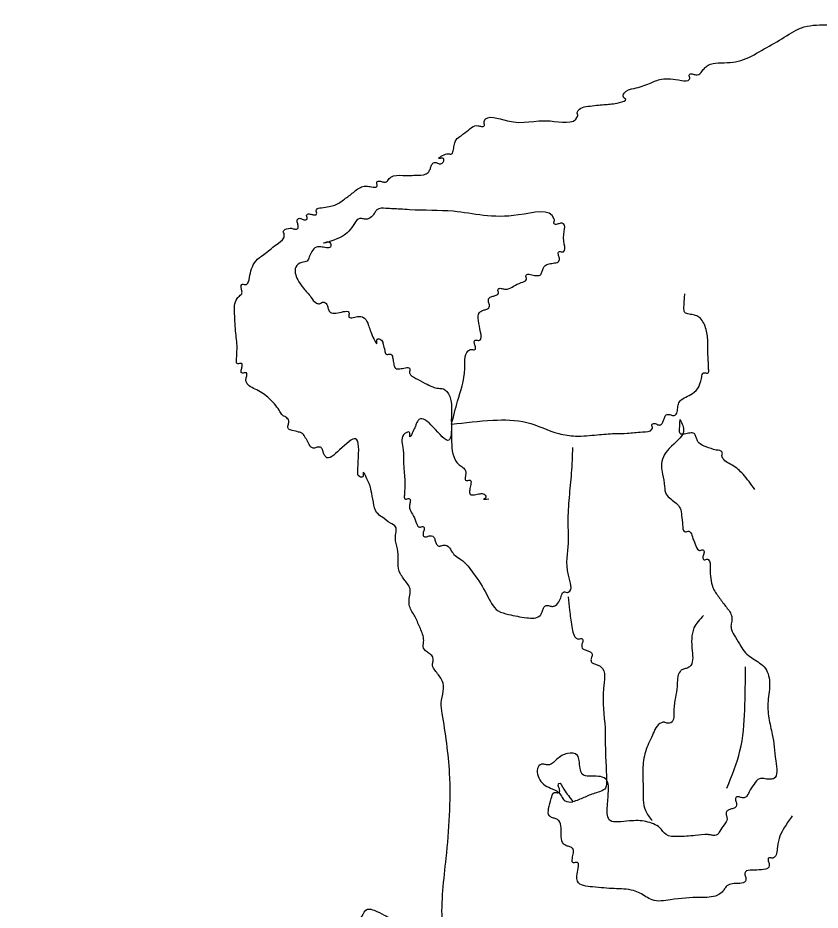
# Model space of a CAD drawing. Extents: x 29.9 to 52.7, y 64.6 to 85.9.
# Drawn here: x 31.66 to 41.99, y 74.36 to 85.86 of the extents above; entities that cross this region are included whole.
import ezdxf

# ---------------------------------------------------------------- set-up
doc = ezdxf.new("R2010")
doc.units = 0
doc.layers.add('Silkscreen_Lines', color=7, linetype='CONTINUOUS')

msp = doc.modelspace()

# ---------------------------------------------------------------- linework, layer by layer
at = {"layer": 'Silkscreen_Lines', "color": 7}
for points, knots in [([(36.04559, 80.141357), (36.052188, 80.279581), (36.064411, 80.535641), (35.825179, 80.310871), (35.650503, 80.144049), (35.600487, 80.241033), (35.588573, 80.281516), (35.571623, 80.326906), (35.522585, 80.331706), (35.486821, 80.310998), (35.429648, 80.319646), (35.402923, 80.382728), (35.367188, 80.441498), (35.334748, 80.505989), (35.26361, 80.523881), (35.207957, 80.541678), (35.139528, 80.549924), (35.134343, 80.604611), (35.154984, 80.639949), (35.147169, 80.693426), (35.100749, 80.716666), (35.052791, 80.74843), (35.005614, 80.843191), (34.901316, 80.958737), (34.755811, 81.066395), (34.610776, 81.115787), (34.592926, 81.204634), (34.612435, 81.238533), (34.613702, 81.284552), (34.582366, 81.28789), (34.565104, 81.277727), (34.53368, 81.280973), (34.535689, 81.327773), (34.55169, 81.357987), (34.553697, 81.404762), (34.522285, 81.408062), (34.504983, 81.397708), (34.469609, 81.402406), (34.480242, 81.466923), (34.478291, 81.519974), (34.489918, 81.636786), (34.461733, 81.808623), (34.453973, 82.023338), (34.445289, 82.199241), (34.501381, 82.266731), (34.525427, 82.281607), (34.550076, 82.305793), (34.546992, 82.348141), (34.532714, 82.382497), (34.534489, 82.425971), (34.56491, 82.429453), (34.582922, 82.418653), (34.631705, 82.428752), (34.64401, 82.525112), (34.666281, 82.622334), (34.719015, 82.738307), (34.851877, 82.81752), (34.961183, 82.924055), (35.082888, 82.994166), (35.09709, 83.070107), (35.063231, 83.120028), (35.135421, 83.146727), (35.186629, 83.149958), (35.223994, 83.13316), (35.272114, 83.138572), (35.273781, 83.188708), (35.255454, 83.22197), (35.257026, 83.272815), (35.3098, 83.280179), (35.338857, 83.250923), (35.387145, 83.254963), (35.389105, 83.287963), (35.377123, 83.30536), (35.385221, 83.336156), (35.428479, 83.328754), (35.461192, 83.322007), (35.504395, 83.314641), (35.512612, 83.34536), (35.500143, 83.363068), (35.505672, 83.405869), (35.586998, 83.410593), (35.660365, 83.425203), (35.769092, 83.445265), (35.866941, 83.524279), (35.983353, 83.604253), (36.072964, 83.6903), (36.169754, 83.688954), (36.221798, 83.67849), (36.286168, 83.671141), (36.291164, 83.707111), (36.280758, 83.7246), (36.284128, 83.755167), (36.327657, 83.756871), (36.361991, 83.742624), (36.40435, 83.73952), (36.428517, 83.764205), (36.443439, 83.788149), (36.498207, 83.834886), (36.638179, 83.823088), (36.785474, 83.831506), (36.933966, 83.833424), (36.971011, 83.904962), (36.983249, 83.946798), (37.000689, 83.99091), (37.050271, 84.001879), (37.083931, 83.971249), (37.137118, 83.979224), (37.165774, 84.063685), (37.029947, 84.028067), (37.158323, 84.105497), (37.207989, 84.108926), (37.227563, 84.099706), (37.263172, 84.108897), (37.273323, 84.168035), (37.278785, 84.227547), (37.305642, 84.296879), (37.380683, 84.346897), (37.458598, 84.405884), (37.525519, 84.468658), (37.590961, 84.471342), (37.626033, 84.455569), (37.669328, 84.457672), (37.672896, 84.488016), (37.661837, 84.506174), (37.691546, 84.624966), (38.1187, 84.442841), (38.383448, 84.589166), (38.838758, 84.470768), (38.875124, 84.607517), (38.863254, 84.626499), (38.882293, 84.702131), (39.047278, 84.725143), (39.233583, 84.742805), (39.349367, 84.748274), (39.525745, 84.798346), (39.444216, 84.833448), (39.480703, 84.92814), (39.624903, 84.949308), (39.783569, 85.002994), (39.93141, 85.074539), (40.079127, 85.074539), (40.181408, 85.053525), (40.306067, 85.035733), (40.316545, 85.088539), (40.305788, 85.106397), (40.309245, 85.137102), (40.353638, 85.137711), (40.387712, 85.121198), (40.439904, 85.123426), (40.472736, 85.16824), (40.505753, 85.212998), (40.570282, 85.268571), (40.690583, 85.279888), (40.830379, 85.279532), (41.027367, 85.311125), (41.241419, 85.441354), (41.499134, 85.580557), (41.752255, 85.758938), (42.113013, 85.775805), (42.495888, 85.750264), (42.78449, 85.827794), (42.952871, 85.859932), (43.013519, 85.852288), (43.165685, 85.842108), (43.388962, 85.853148), (43.549321, 85.630125), (43.607155, 85.43937), (43.754133, 85.404087), (43.827898, 85.394074), (43.912788, 85.390359), (43.921163, 85.347142), (43.90979, 85.328552), (43.921217, 85.278876), (44.013058, 85.245798), (44.107148, 85.187575), (44.193817, 85.123434), (44.279987, 85.124519), (44.331819, 85.135068), (44.397361, 85.142322), (44.400766, 85.105068), (44.388136, 85.087104), (44.403134, 85.043795), (44.480157, 85.046843), (44.55637, 85.032625), (44.625487, 85.014368), (44.677578, 84.987833), (44.711874, 84.965003), (44.763477, 84.958318), (44.752962, 84.925447), (44.748443, 84.906172), (44.757152, 84.877711), (44.80185, 84.872849), (44.831014, 84.901677), (44.878205, 84.897682), (44.882019, 84.866267), (44.870988, 84.84804), (44.894329, 84.751535), (45.224696, 84.883445), (45.490197, 84.812816), (45.739279, 84.823178), (45.837975, 84.827284)], [0, 0, 0, 0, 0.294234, 0.545068, 0.745625, 0.789509, 0.836656, 0.880541, 0.918511, 0.965493, 1.003461, 1.075113, 1.148808, 1.22046, 1.275416, 1.355825, 1.410779, 1.448748, 1.49573, 1.533699, 1.594595, 1.638818, 1.705808, 1.903273, 2.098422, 2.263828, 2.301797, 2.348779, 2.386748, 2.40573, 2.429221, 2.448205, 2.486175, 2.533156, 2.571125, 2.590107, 2.613599, 2.632585, 2.681396, 2.759221, 2.813523, 3.025458, 3.277394, 3.477847, 3.505917, 3.535154, 3.56322, 3.604033, 3.648824, 3.685621, 3.704604, 3.728095, 3.747079, 3.842167, 3.960166, 4.072541, 4.204336, 4.410464, 4.542067, 4.595475, 4.622027, 4.699893, 4.740707, 4.785498, 4.822294, 4.860264, 4.907245, 4.945214, 4.986245, 5.030071, 5.071102, 5.091114, 5.115947, 5.133048, 5.172361, 5.215041, 5.254354, 5.271455, 5.296288, 5.3163, 5.387608, 5.485574, 5.564873, 5.708701, 5.852795, 5.998429, 6.055136, 6.128393, 6.180074, 6.199058, 6.222548, 6.241533, 6.278331, 6.323122, 6.363934, 6.391999, 6.421238, 6.449308, 6.602647, 6.798033, 6.935992, 6.979877, 7.027025, 7.070909, 7.11194, 7.155766, 7.196797, 7.257365, 7.311678, 7.427034, 7.44744, 7.469836, 7.488234, 7.549008, 7.618875, 7.679647, 7.761066, 7.880606, 7.980474, 8.021286, 8.066077, 8.102873, 8.121857, 8.145348, 8.164332, 8.463628, 9.012502, 9.370509, 9.389494, 9.412984, 9.431968, 9.610015, 9.811301, 9.991845, 10.082791, 10.123008, 10.176717, 10.319714, 10.527674, 10.690793, 10.80521, 10.950651, 11.054317, 11.073301, 11.096792, 11.115776, 11.152905, 11.198463, 11.238292, 11.295098, 11.352989, 11.408852, 11.543534, 11.696699, 11.834865, 12.133735, 12.434744, 12.722324, 13.039063, 13.485884, 13.873404, 13.927492, 13.997528, 14.054457, 14.389747, 14.584217, 14.843363, 14.91327, 15.014434, 15.092168, 15.111152, 15.134643, 15.153627, 15.254412, 15.38824, 15.504542, 15.561248, 15.634506, 15.686186, 15.706199, 15.731032, 15.748132, 15.830359, 15.914178, 15.996405, 16.041182, 16.08596, 16.130739, 16.152299, 16.173858, 16.192378, 16.233409, 16.277233, 16.318263, 16.337248, 16.360738, 16.379722, 16.612724, 17.052429, 17.341, 17.341, 17.341, 17.341]), ([(37.247108, 80.621965), (37.271764, 80.723858), (37.330771, 80.9677), (37.43779, 81.24385), (37.406457, 81.563608), (37.508121, 81.588968), (37.526229, 81.57795), (37.557417, 81.581435), (37.555528, 81.628114), (37.539459, 81.658391), (37.53753, 81.705104), (37.568806, 81.708513), (37.586589, 81.697771), (37.640988, 81.708539), (37.61521, 81.840057), (37.595822, 81.932373), (37.581929, 82.05735), (37.647015, 82.087803), (37.687673, 82.100428), (37.733068, 82.117156), (37.737695, 82.166398), (37.717758, 82.201465), (37.722282, 82.250798), (37.768131, 82.26712), (37.806963, 82.281386), (37.84827, 82.293521), (37.853204, 82.325107), (37.842715, 82.342918), (37.846129, 82.373354), (37.889472, 82.375452), (37.924656, 82.359491), (37.984178, 82.362933), (38.052827, 82.40544), (38.12771, 82.44438), (38.20556, 82.46354), (38.213908, 82.505171), (38.202948, 82.523218), (38.208259, 82.559896), (38.275513, 82.549601), (38.323944, 82.537017), (38.392295, 82.53363), (38.412206, 82.584346), (38.424661, 82.625328), (38.447474, 82.673952), (38.508715, 82.691972), (38.567284, 82.698137), (38.633149, 82.711327), (38.638647, 82.767582), (38.620416, 82.8003), (38.618936, 82.846499), (38.650178, 82.849962), (38.667892, 82.839245), (38.719129, 82.848976), (38.686275, 82.982928), (38.689262, 83.068765), (38.717458, 83.206874), (38.64574, 83.215292), (38.613297, 83.196711), (38.567088, 83.195364), (38.563526, 83.226466), (38.574637, 83.244655), (38.528856, 83.417581), (37.892612, 83.224243), (37.380622, 83.392037), (36.852764, 83.372087), (36.562088, 83.396769), (36.429922, 83.398317), (36.294513, 83.411001), (36.25683, 83.345219), (36.22406, 83.299549), (36.178341, 83.262794), (36.122914, 83.260366), (36.084711, 83.278728), (36.020256, 83.26116), (35.981697, 83.174911), (35.901975, 83.085084), (35.8071, 83.012114), (35.505095, 82.920307), (35.690512, 82.993897), (35.700106, 82.890762), (35.622437, 82.896718), (35.569181, 82.906906), (35.493141, 82.91317), (35.442441, 82.849594), (35.41623, 82.786077), (35.391377, 82.711732), (35.305869, 82.711671), (35.203434, 82.637492), (35.255092, 82.485644), (35.338912, 82.369776), (35.428857, 82.276417), (35.48058, 82.189082), (35.547678, 82.167244), (35.581647, 82.200026), (35.631188, 82.188559), (35.648476, 82.144338), (35.661402, 82.103528), (35.68478, 82.048111), (35.771939, 82.054837), (35.835125, 82.069865), (35.923733, 82.085275), (35.930888, 82.042668), (35.920087, 82.024946), (35.925375, 81.988198), (35.992293, 81.998104), (36.042627, 82.013038), (36.126743, 82.008782), (36.166255, 81.930495), (36.195422, 81.84199), (36.217426, 81.775099), (36.301311, 81.607168), (36.269428, 81.742396), (36.358732, 81.70901), (36.364795, 81.64228), (36.387641, 81.587768), (36.391056, 81.523536), (36.427066, 81.51767), (36.445185, 81.528581), (36.482653, 81.522041), (36.491659, 81.460161), (36.499698, 81.40508), (36.515558, 81.332454), (36.590779, 81.335223), (36.639737, 81.348266), (36.705243, 81.358086), (36.712961, 81.322947), (36.703885, 81.304327), (36.707241, 81.252859), (36.799765, 81.206175), (36.896982, 81.153631), (36.994091, 81.104336), (37.073772, 81.081367), (37.141908, 81.085724), (37.252495, 80.988602), (37.240128, 80.735837), (37.247331, 80.450117), (37.250162, 80.201769), (37.344542, 80.096351), (37.393917, 80.068834), (37.431971, 80.0281), (37.429921, 79.979292), (37.422176, 79.943422), (37.416847, 79.901571), (37.447337, 79.893373), (37.464692, 79.905595), (37.503053, 79.902248), (37.492473, 79.833125), (37.48055, 79.787357), (37.47514, 79.708366), (37.552858, 79.713769), (37.604955, 79.727242), (37.670954, 79.735321), (37.702572, 79.669133), (37.630237, 79.65269), (37.686922, 79.657377), (37.727715, 79.660749)], [0, 0, 0, 0, 0.308971, 0.739413, 0.991278, 1.010261, 1.033753, 1.052739, 1.090708, 1.137689, 1.175658, 1.194641, 1.218133, 1.237119, 1.344751, 1.494011, 1.601644, 1.645528, 1.692675, 1.736559, 1.774528, 1.82151, 1.859479, 1.903364, 1.950512, 1.994396, 2.013381, 2.036871, 2.055855, 2.092653, 2.137445, 2.178257, 2.263197, 2.372616, 2.447205, 2.466189, 2.489679, 2.508664, 2.56248, 2.637111, 2.690927, 2.734812, 2.78196, 2.825844, 2.886616, 2.956484, 3.017258, 3.055226, 3.102208, 3.140177, 3.15916, 3.182652, 3.201637, 3.298886, 3.465851, 3.563099, 3.601069, 3.648051, 3.68602, 3.705004, 3.728494, 3.747479, 4.210652, 5.053104, 5.614553, 5.738272, 5.921154, 6.036786, 6.085903, 6.134653, 6.20901, 6.249822, 6.294613, 6.331409, 6.435728, 6.558246, 6.674589, 6.887392, 6.96259, 7.023462, 7.075142, 7.1484, 7.205107, 7.286522, 7.36306, 7.424842, 7.493129, 7.59251, 7.755791, 7.885938, 8.037883, 8.141169, 8.1822, 8.226025, 8.267054, 8.310939, 8.358086, 8.401971, 8.473727, 8.573234, 8.644989, 8.663974, 8.687464, 8.706448, 8.760265, 8.834895, 8.888712, 8.99017, 9.066805, 9.160109, 9.275465, 9.329777, 9.390348, 9.445303, 9.525713, 9.580667, 9.599649, 9.623141, 9.642127, 9.7029, 9.772767, 9.833539, 9.887355, 9.961984, 10.0158, 10.034199, 10.056594, 10.077, 10.181398, 10.319527, 10.42993, 10.502304, 10.567983, 10.624465, 10.916114, 11.239412, 11.537462, 11.594184, 11.653583, 11.708696, 11.748807, 11.790807, 11.829776, 11.846883, 11.871713, 11.891723, 11.94554, 12.02017, 12.073986, 12.127803, 12.202433, 12.256247, 12.309741, 12.336626, 12.405638, 12.405638, 12.405638, 12.405638]), ([(37.247108, 80.621965), (37.422673, 80.643215), (37.743241, 80.682014), (38.223675, 80.679671), (38.553134, 80.504286), (38.864644, 80.459516), (39.106313, 80.485249), (39.325543, 80.50444), (39.525138, 80.501168), (39.667316, 80.528026), (39.822529, 80.521373), (39.836036, 80.582685), (39.82513, 80.60087), (39.828946, 80.632263), (39.875824, 80.636551), (39.906427, 80.606425), (39.95688, 80.617173), (39.973769, 80.661706), (39.987363, 80.702003), (40.003855, 80.747474), (40.053141, 80.752136), (40.088246, 80.731962), (40.143842, 80.738001), (40.157523, 80.803439), (40.16254, 80.86306), (40.189253, 80.936092), (40.268532, 80.972923), (40.355355, 81.019027), (40.429418, 81.081289), (40.452194, 81.16479), (40.469567, 81.220688), (40.476362, 81.282313), (40.512269, 81.288215), (40.529997, 81.277488), (40.565238, 81.282301), (40.554724, 81.346742), (40.556437, 81.399834), (40.545398, 81.522149), (40.556036, 81.674903), (40.528409, 81.86097), (40.466652, 81.993142), (40.372526, 82.032744), (40.311632, 82.036019), (40.237698, 82.055843), (40.241024, 82.144675), (40.244681, 82.22031), (40.249072, 82.279399), (40.250906, 82.304093)], [0, 0, 0, 0, 0.532473, 0.972251, 1.409216, 1.625882, 1.906874, 2.133386, 2.291732, 2.489452, 2.620724, 2.639708, 2.663199, 2.682183, 2.723214, 2.76704, 2.808071, 2.851955, 2.899103, 2.942988, 2.980957, 3.027939, 3.065908, 3.126681, 3.196548, 3.25732, 3.345612, 3.443287, 3.559946, 3.618453, 3.695292, 3.750329, 3.769312, 3.792804, 3.81179, 3.8606, 3.938426, 3.992727, 4.221016, 4.39807, 4.56107, 4.621842, 4.69171, 4.752483, 4.817874, 4.92036, 4.993937, 4.993937, 4.993937, 4.993937]), ([(37.247108, 80.621965), (37.244278, 80.528536), (37.237784, 80.314129), (37.031804, 80.575649), (36.857433, 80.734822), (36.798992, 80.647228), (36.78429, 80.603501), (36.762797, 80.551036), (36.691594, 80.404473), (36.721406, 80.541521), (36.579819, 80.478935), (36.639529, 80.28059), (36.619252, 80.069839), (36.652576, 79.890804), (36.640968, 79.777777), (36.64298, 79.724717), (36.632353, 79.660208), (36.667697, 79.655499), (36.685097, 79.665886), (36.715647, 79.662497), (36.717692, 79.619143), (36.70175, 79.583964), (36.705185, 79.524439), (36.747696, 79.455785), (36.786652, 79.380934), (36.805769, 79.303012), (36.84745, 79.294749), (36.865361, 79.305475), (36.896577, 79.302046), (36.89489, 79.255551), (36.877755, 79.224226), (36.878883, 79.17235), (36.930319, 79.17092), (36.964003, 79.189938), (37.013629, 79.185587), (37.030026, 79.139884), (37.043633, 79.100223), (37.060178, 79.054649), (37.109254, 79.049823), (37.145241, 79.070829), (37.207212, 79.05988), (37.23948, 78.993123), (37.291301, 78.925232), (37.412956, 78.859162), (37.547875, 78.679793), (37.69427, 78.460035), (37.797635, 78.216235), (38.016259, 78.16315), (38.180342, 78.129593), (38.368899, 78.114759), (38.412927, 78.197735), (38.42503, 78.239324), (38.44202, 78.283159), (38.488483, 78.291559), (38.525566, 78.274561), (38.584938, 78.275066), (38.63045, 78.334861), (38.65942, 78.396141), (38.672335, 78.45778), (38.709759, 78.464835), (38.728292, 78.453396), (38.819711, 78.47564), (38.696343, 78.785133), (38.764816, 79.033617), (38.742502, 79.379357), (38.761808, 79.677894), (38.798114, 79.997826), (38.805372, 80.212037), (38.809083, 80.321586)], [0, 0, 0, 0, 0.207622, 0.476461, 0.678364, 0.722755, 0.764643, 0.813549, 0.928904, 0.983217, 1.043788, 1.224345, 1.506897, 1.70778, 1.762081, 1.839907, 1.888718, 1.907701, 1.931194, 1.950178, 1.986976, 2.031767, 2.072579, 2.15752, 2.266941, 2.341529, 2.360511, 2.384003, 2.402989, 2.440958, 2.48794, 2.525909, 2.563878, 2.61086, 2.648829, 2.692714, 2.739861, 2.783746, 2.821714, 2.868696, 2.906664, 2.994559, 3.07104, 3.163713, 3.400882, 3.726105, 3.983054, 4.122639, 4.361705, 4.53796, 4.581845, 4.628992, 4.672877, 4.709675, 4.754466, 4.795278, 4.876693, 4.953231, 5.015014, 5.033996, 5.057487, 5.076471, 5.294895, 5.707157, 5.977666, 6.297943, 6.61212, 6.940964, 6.940964, 6.940964, 6.940964]), ([(40.190833, 80.682041), (40.214983, 80.630724), (40.284844, 80.482275), (40.030476, 80.337319), (39.932698, 80.130668), (39.971426, 79.959472), (39.9891, 79.842142), (39.996835, 79.719168), (40.070639, 79.657793), (40.137845, 79.608598), (40.202553, 79.541062), (40.21007, 79.433936), (40.223199, 79.34368), (40.224686, 79.244049), (40.271727, 79.234578), (40.290198, 79.245855), (40.333019, 79.237189), (40.347984, 79.158462), (40.384528, 79.087393), (40.404498, 79.004311), (40.451951, 78.994313), (40.469928, 79.005102), (40.501152, 79.001686), (40.499252, 78.954935), (40.48316, 78.924858), (40.481288, 78.877171), (40.51393, 78.87535), (40.531822, 78.887814), (40.586237, 78.868122), (40.570522, 78.751586), (40.583709, 78.641333), (40.604515, 78.506345), (40.69031, 78.396565), (40.771446, 78.279979), (40.852286, 78.18904), (40.860878, 78.0979), (40.842421, 78.039537), (40.850299, 77.958611), (40.910336, 77.873374), (40.963408, 77.77032), (41.026505, 77.67497), (41.109895, 77.614598), (41.193846, 77.561435), (41.309269, 77.481735), (41.361392, 77.28461), (41.314791, 77.065619), (41.322944, 76.837675), (41.397908, 76.579665), (41.405527, 76.355804), (41.461964, 76.060294), (41.332343, 76.044158), (41.275947, 76.059234), (41.194153, 76.0642), (41.138289, 75.976841), (41.081045, 75.903123), (41.052228, 75.814953), (40.989663, 75.805384), (40.95525, 75.825306), (40.904092, 75.823531), (40.902474, 75.772264), (40.921555, 75.738526), (40.917172, 75.688917), (40.871543, 75.672499), (40.831602, 75.658968), (40.787373, 75.642324), (40.77902, 75.595805), (40.796192, 75.558636), (40.794889, 75.5058), (40.748119, 75.452353), (40.70807, 75.394789), (40.680163, 75.334256), (40.634243, 75.318315), (40.594024, 75.329982), (40.510585, 75.342227), (40.362579, 75.315601), (40.189798, 75.31137), (40.004941, 75.308245), (39.942889, 75.426617), (39.817082, 75.491992), (39.680805, 75.5212), (39.523671, 75.510984), (39.410393, 75.498648), (39.249158, 75.499616), (39.248915, 75.71192), (39.270802, 75.862475), (39.268953, 76.06295), (39.127243, 76.091128), (39.032641, 76.082551), (38.919478, 76.09867), (38.89986, 76.200193), (38.891739, 76.276361), (38.87497, 76.387912), (38.718934, 76.393685), (38.611726, 76.320225), (38.536651, 76.235215), (38.465784, 76.231393), (38.427863, 76.249743), (38.338482, 76.226766), (38.348918, 76.025919), (38.493704, 75.940777), (38.626814, 75.894893), (38.667265, 75.818854), (38.715547, 75.752492), (38.77245, 75.754511), (38.809083, 75.755811)], [0, 0, 0, 0, 0.15392, 0.445258, 0.69514, 0.797274, 0.96078, 1.060723, 1.145931, 1.232767, 1.316563, 1.414255, 1.535302, 1.624281, 1.643264, 1.666756, 1.685741, 1.763887, 1.863056, 1.955289, 1.974272, 1.997764, 2.01675, 2.054719, 2.1017, 2.139669, 2.15968, 2.184514, 2.201616, 2.317515, 2.45118, 2.568074, 2.711441, 2.859914, 3.001579, 3.059232, 3.125514, 3.183168, 3.295745, 3.430189, 3.534108, 3.633838, 3.735046, 3.834776, 4.045381, 4.289237, 4.508536, 4.724947, 5.068364, 5.299485, 5.351165, 5.424423, 5.481129, 5.578921, 5.69746, 5.782916, 5.820886, 5.867867, 5.905837, 5.943806, 5.990787, 6.028756, 6.072641, 6.119788, 6.163673, 6.200471, 6.245262, 6.286074, 6.350391, 6.448792, 6.502708, 6.539749, 6.582869, 6.625987, 6.792683, 7.022043, 7.169463, 7.287738, 7.38466, 7.586966, 7.699089, 7.850551, 7.949109, 8.115882, 8.332272, 8.499046, 8.594747, 8.712695, 8.808398, 8.886132, 8.987296, 9.057204, 9.189065, 9.344501, 9.462176, 9.502988, 9.547779, 9.584577, 9.756337, 9.958332, 10.0796, 10.155974, 10.211836, 10.312796, 10.312796, 10.312796, 10.312796]), ([(41.152048, 79.780902), (41.104268, 79.84963), (41.021957, 79.968031), (40.875532, 80.099107), (40.744133, 80.149642), (40.725647, 80.222005), (40.737177, 80.240699), (40.728437, 80.284902), (40.627589, 80.286379), (40.541332, 80.332104), (40.439005, 80.359314), (40.406808, 80.420505), (40.394815, 80.46198), (40.374729, 80.512467), (40.306708, 80.509658), (40.256875, 80.49449), (40.179994, 80.489468), (40.184918, 80.564201), (40.186387, 80.619178), (40.189538, 80.663731), (40.190833, 80.682041)], [0, 0, 0, 0, 0.248928, 0.428836, 0.598531, 0.617516, 0.641006, 0.65999, 0.7405, 0.876625, 0.984255, 1.02814, 1.075288, 1.119173, 1.172989, 1.247618, 1.301434, 1.350244, 1.42807, 1.482371, 1.482371, 1.482371, 1.482371]), ([(31.660042, 71.670643), (31.716146, 71.674342), (31.84355, 71.682743), (31.936896, 71.832367), (31.983905, 71.971631), (32.062122, 71.977158), (32.097474, 71.966942), (32.140111, 71.960316), (32.148327, 71.99105), (32.136117, 72.008367), (32.139428, 72.046783), (32.208901, 72.035656), (32.252885, 72.02652), (32.320998, 72.015555), (32.326242, 72.052289), (32.315296, 72.070314), (32.324024, 72.113988), (32.407759, 72.128931), (32.47428, 72.173583), (32.558078, 72.188491), (32.566724, 72.232208), (32.55599, 72.25012), (32.559476, 72.281287), (32.605486, 72.28002), (32.639102, 72.260902), (32.70435, 72.271764), (32.739714, 72.356158), (32.814486, 72.439291), (32.907028, 72.514843), (33.019145, 72.540932), (33.122669, 72.538225), (33.253854, 72.588521), (33.471171, 72.589199), (33.686194, 72.609252), (33.975744, 72.583113), (33.965851, 72.828768), (33.924616, 72.974819), (33.901253, 73.165463), (34.002868, 73.200784), (34.061682, 73.205896), (34.127269, 73.219455), (34.133374, 73.275316), (34.112842, 73.309411), (34.120576, 73.378608), (34.247933, 73.328148), (34.346586, 73.333167), (34.474387, 73.319022), (34.507997, 73.253964), (34.519384, 73.211374), (34.54876, 73.152618), (34.646815, 73.139195), (34.739856, 73.146629), (34.866958, 73.125979), (34.861431, 72.991805), (34.874711, 72.838551), (35.090927, 72.862436), (35.04395, 73.137832), (34.995599, 73.334406), (34.980026, 73.605659), (35.196731, 73.686282), (35.388321, 73.75323), (35.588589, 73.742431), (35.713541, 73.661975), (35.786784, 73.622561), (35.898733, 73.566424), (35.925325, 73.745994), (35.902566, 73.867207), (35.915213, 74.024102), (36.002972, 74.152192), (36.08423, 74.259465), (36.145688, 74.395483), (36.273445, 74.354025), (36.364671, 74.306366), (36.513751, 74.233223), (36.707645, 74.067486), (36.889954, 73.965539), (37.140753, 73.701614), (37.148798, 73.922881), (37.137845, 74.045208), (37.10604, 74.436234), (37.194531, 75.113946), (37.260315, 76.02562), (37.162556, 76.682758), (37.103647, 77.038797), (37.146121, 77.174621), (37.144233, 77.302983), (37.088635, 77.379573), (37.045841, 77.436562), (37.005473, 77.485122), (36.999959, 77.538853), (37.013331, 77.577156), (37.010426, 77.62597), (36.969407, 77.662691), (36.923892, 77.693756), (36.883834, 77.73057), (36.878341, 77.77823), (36.888931, 77.817289), (36.886656, 77.898493), (36.835556, 78.007188), (36.779799, 78.148325), (36.704135, 78.25329), (36.694386, 78.360336), (36.717693, 78.43764), (36.714127, 78.521178), (36.667968, 78.581044), (36.624074, 78.637568), (36.570639, 78.715738), (36.551079, 78.837634), (36.568966, 78.980793), (36.525827, 79.090823), (36.521425, 79.182867), (36.537642, 79.240418), (36.531731, 79.315779), (36.437688, 79.354093), (36.367016, 79.41848), (36.259787, 79.487939), (36.240963, 79.619136), (36.211209, 79.771379), (36.188736, 79.861304), (36.089925, 80.056465), (36.123133, 79.92248), (36.031835, 79.953121), (36.0408, 80.020579), (36.040924, 80.079069), (36.044231, 80.123215), (36.04559, 80.141357)], [0, 0, 0, 0, 0.159759, 0.362782, 0.497848, 0.53716, 0.579838, 0.619151, 0.636257, 0.661088, 0.681097, 0.734914, 0.809544, 0.863361, 0.882343, 0.905835, 0.92482, 1.00493, 1.113746, 1.193856, 1.212838, 1.236329, 1.255315, 1.293285, 1.340267, 1.378235, 1.473084, 1.585749, 1.720929, 1.820124, 1.92449, 2.028297, 2.236366, 2.554792, 2.75288, 2.914328, 3.138219, 3.299669, 3.360441, 3.430308, 3.491079, 3.529048, 3.57603, 3.613999, 3.698298, 3.862802, 3.981244, 4.025129, 4.072276, 4.116159, 4.21186, 4.329808, 4.425511, 4.531652, 4.685555, 4.797124, 5.01239, 5.31091, 5.526176, 5.69046, 5.931411, 6.158915, 6.252393, 6.367818, 6.428377, 6.568923, 6.722513, 6.859519, 7.013741, 7.173368, 7.293677, 7.378152, 7.521632, 7.6199, 7.873402, 8.244577, 8.437404, 8.552048, 8.730508, 8.860097, 9.701827, 10.796004, 11.571655, 11.706181, 11.860839, 11.995365, 12.068806, 12.138727, 12.212169, 12.251482, 12.29416, 12.333473, 12.389606, 12.448084, 12.504222, 12.543095, 12.584805, 12.625265, 12.78351, 12.936833, 13.083699, 13.16057, 13.248947, 13.325818, 13.399259, 13.46918, 13.542621, 13.67994, 13.827203, 13.969407, 14.026114, 14.099373, 14.151053, 14.233089, 14.368842, 14.451565, 14.598613, 14.742206, 14.889757, 15.005113, 15.059425, 15.119995, 15.168805, 15.246631, 15.300932, 15.300932, 15.300932, 15.300932]), ([(38.749007, 78.399154), (38.753636, 78.340749), (38.763982, 78.210221), (38.796575, 78.042704), (38.815348, 77.870577), (38.889881, 77.852732), (38.907983, 77.863702), (38.939124, 77.860171), (38.937649, 77.813997), (38.919624, 77.781305), (38.923737, 77.73144), (38.969515, 77.715118), (39.009133, 77.701472), (39.054786, 77.684995), (39.05936, 77.635702), (39.039393, 77.600612), (39.044076, 77.551413), (39.089252, 77.534511), (39.130794, 77.522582), (39.244778, 77.458385), (39.168094, 77.112636), (39.236032, 76.767861), (39.223121, 76.432531), (39.238663, 76.20854), (39.241504, 76.075481), (39.248699, 75.905503), (39.084034, 75.873366), (38.953162, 75.811322), (38.85711, 75.774315), (38.809083, 75.755811)], [0, 0, 0, 0, 0.173037, 0.386718, 0.559442, 0.578425, 0.601917, 0.620903, 0.658872, 0.705853, 0.743823, 0.787707, 0.834855, 0.87874, 0.916709, 0.96369, 1.00166, 1.045544, 1.092692, 1.136577, 1.419895, 1.926778, 2.280554, 2.407176, 2.59526, 2.702252, 2.854514, 3.007292, 3.16007, 3.16007, 3.16007, 3.16007]), ([(40.491212, 78.15885), (40.4436, 78.107464), (40.325694, 77.98021), (40.341653, 77.744724), (40.36468, 77.520996), (40.269941, 77.4742), (40.22407, 77.469462), (40.146899, 77.403538), (40.169062, 77.196115), (40.090311, 77.016239), (40.123928, 76.78438), (40.028913, 76.765817), (39.991867, 76.788621), (39.893232, 76.765883), (39.830043, 76.598386), (39.732859, 76.410216), (39.701912, 76.167571), (39.719942, 75.919204), (39.705513, 75.675049), (39.797364, 75.557686), (39.830375, 75.515507)], [0, 0, 0, 0, 0.201511, 0.499022, 0.705806, 0.751554, 0.799703, 0.841936, 1.03954, 1.337396, 1.514032, 1.552001, 1.598983, 1.636952, 1.836457, 2.065841, 2.296233, 2.54744, 2.827354, 2.984388, 2.984388, 2.984388, 2.984388]), ([(40.79159, 75.936039), (40.856947, 76.093852), (40.990397, 76.416084), (41.030542, 76.952121), (41.031438, 77.313344), (41.031896, 77.498014)], [0, 0, 0, 0, 0.509312, 1.03994, 1.594965, 1.594965, 1.594965, 1.594965]), ([(41.632656, 75.575583), (41.599235, 75.527629), (41.513966, 75.405277), (41.433665, 75.239063), (41.440176, 75.044945), (41.371562, 75.029201), (41.353539, 75.040122), (41.322393, 75.036598), (41.323729, 74.990492), (41.342468, 74.957443), (41.333137, 74.887649), (41.221109, 74.882293), (41.137139, 74.87467), (41.029824, 74.878039), (41.021457, 74.812119), (41.042319, 74.776949), (41.034474, 74.715176), (40.948186, 74.705487), (40.872698, 74.705305), (40.793074, 74.687216), (40.762564, 74.634666), (40.730077, 74.587379), (40.629466, 74.523104), (40.391858, 74.531165), (40.122107, 74.509138), (39.871649, 74.462599), (39.749802, 74.535674), (39.674775, 74.584287), (39.540585, 74.63717), (39.325403, 74.634567), (39.106904, 74.659836), (38.864186, 74.677216), (38.856741, 74.819256), (38.876005, 74.88497), (38.890608, 74.973096), (38.848045, 74.980276), (38.830322, 74.969477), (38.793539, 74.974736), (38.803903, 75.042024), (38.816461, 75.090447), (38.819844, 75.158782), (38.769156, 75.17875), (38.728064, 75.190985), (38.668798, 75.220127), (38.655925, 75.317963), (38.661901, 75.412693), (38.648888, 75.510442), (38.589897, 75.539761), (38.547934, 75.551437), (38.486882, 75.579938), (38.494182, 75.69178), (38.531417, 75.774212), (38.544028, 75.872367), (38.589636, 75.881551), (38.607709, 75.870619), (38.642893, 75.875535), (38.638872, 75.934135), (38.613745, 75.968329), (38.64358, 76.026784), (38.697684, 75.89961), (38.750417, 75.843089), (38.789528, 75.784904), (38.809083, 75.755811)], [0, 0, 0, 0, 0.173274, 0.442089, 0.595254, 0.614236, 0.637727, 0.656713, 0.694682, 0.741664, 0.779633, 0.879445, 1.001325, 1.088285, 1.126254, 1.173236, 1.211206, 1.289335, 1.383025, 1.461157, 1.510274, 1.559023, 1.633379, 1.855312, 2.241228, 2.477434, 2.56746, 2.65791, 2.746708, 2.996327, 3.275146, 3.482928, 3.554684, 3.654191, 3.725946, 3.744928, 3.768419, 3.787405, 3.841222, 3.915852, 3.969669, 4.013554, 4.060701, 4.104584, 4.200285, 4.318233, 4.413936, 4.457821, 4.504969, 4.548854, 4.644562, 4.777557, 4.863062, 4.882045, 4.905537, 4.924523, 4.974947, 5.034152, 5.047942, 5.14782, 5.248219, 5.348618, 5.348618, 5.348618, 5.348618])]:
    msp.add_open_spline(points, degree=3, knots=knots, dxfattribs=at)

doc.saveas('drawing.dxf')
